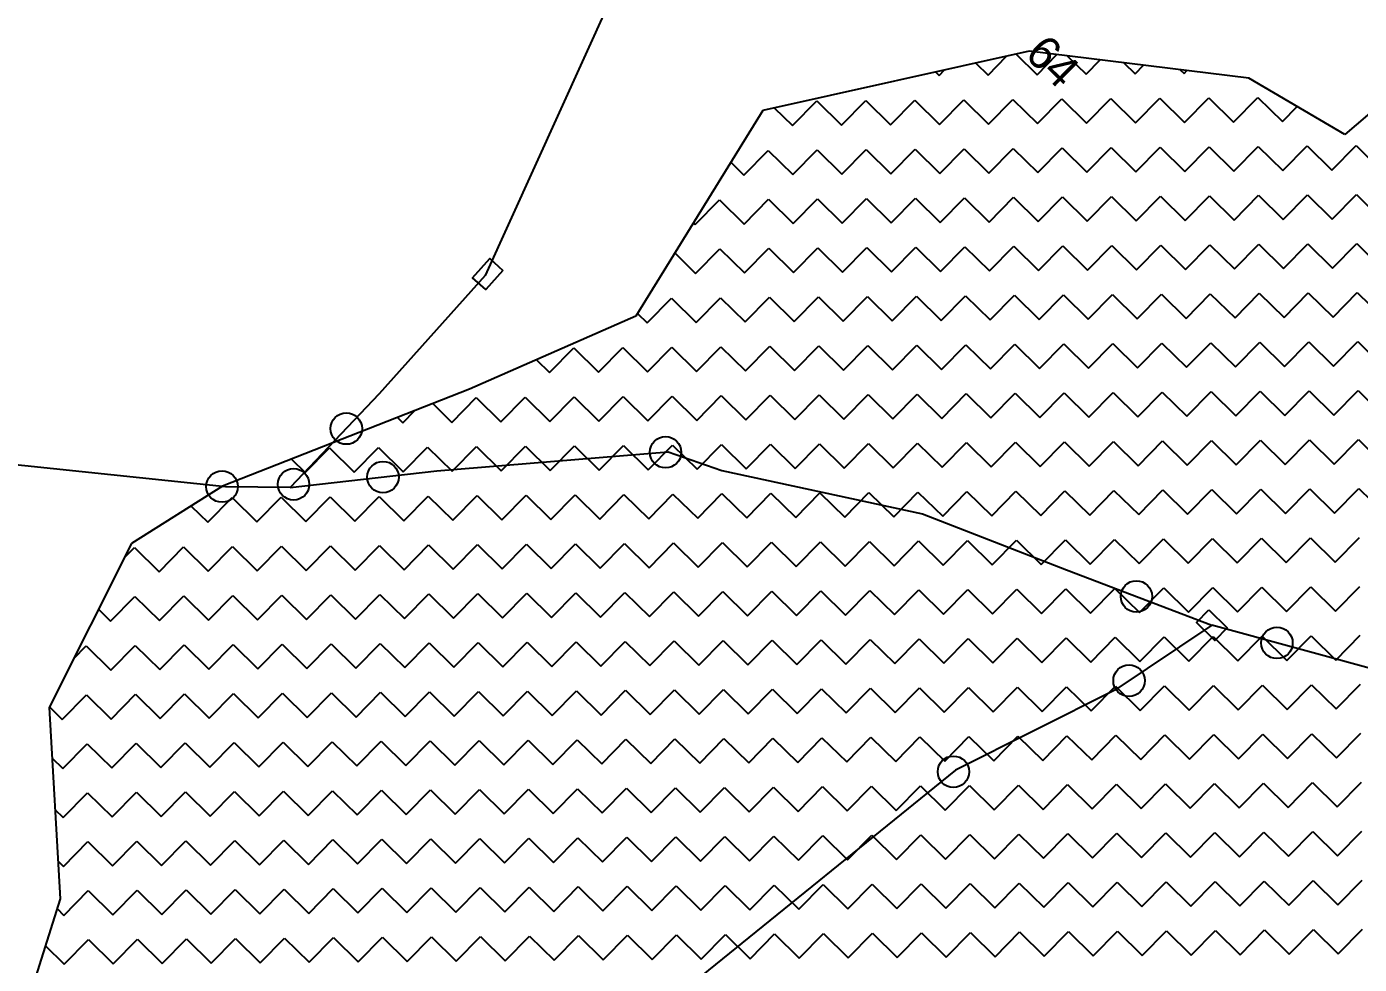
# Model space of a CAD drawing. Header units: metres. Extents: x 342804 to 346854, y 1762918 to 1765966.
# Drawn here: x 345202.7 to 345562.5, y 1764659.6 to 1764912.9 of the extents above; entities that cross this region are included whole.
import ezdxf

# ---------------------------------------------------------------- set-up
doc = ezdxf.new("R2010")
doc.units = ezdxf.units.M
doc.header["$MEASUREMENT"] = 0
for name, color, linetype in [('POLY_HATCH', 12, 'Continuous'), ('POLY_PARCEL', 6, 'Continuous'), ('TEXT_PARCEL', 7, 'Continuous')]:
    doc.layers.add(name, color=color, linetype=linetype)
doc.styles.add('TEXT_MAP', font='')
doc.styles.get('TEXT_MAP').set_extended_font_data('Kruti Dev 050')

msp = doc.modelspace()

# ---------------------------------------------------------------- linework, layer by layer
for points in [[(345331.29, 1764847.04), (345326.65, 1764841.87), (345323.08, 1764845.08), (345327.71, 1764850.25)], [(345521.91, 1764755.36), (345526.86, 1764750.49), (345523.49, 1764747.07), (345518.54, 1764751.94)]]:
    msp.add_lwpolyline(points, close=True)
for centre in [(345288.98, 1764804.32), (345375.18, 1764797.94), (345298.88, 1764791.21), (345255.43, 1764788.66), (345274.74, 1764789.28), (345502.34, 1764758.97), (345540.27, 1764746.43), (345500.35, 1764736.24), (345452.93, 1764711.62)]:
    msp.add_circle(centre, 4.25)
at = {"layer": 'POLY_HATCH'}
for p, q in [((345590.54, 1764911.02), (345558.59, 1764883.73)), ((345473.4, 1764906.27), (345401.42, 1764890.28)), ((345532.7, 1764898.99), (345473.4, 1764906.27)), ((345558.59, 1764883.73), (345532.7, 1764898.99)), ((345401.42, 1764890.28), (345367.15, 1764834.65)), ((345367.15, 1764834.65), (345322.25, 1764815)), ((345322.25, 1764815), (345255.52, 1764788.74)), ((345255.52, 1764788.74), (345231.02, 1764773.26)), ((345231.02, 1764773.26), (345208.73, 1764728.98)), ((345208.73, 1764728.98), (345211.71, 1764677.33)), ((345211.71, 1764677.33), (345197.61, 1764632.48))]:
    msp.add_line(p, q, dxfattribs=at)
at = {"layer": 'POLY_HATCH', "linetype": 'Continuous'}
for p, q in [((345462.27, 1764899.81), (345467.29, 1764904.92)), ((345469.84, 1764905.48), (345475.5, 1764899.92)), ((345475.5, 1764899.92), (345480.85, 1764905.36)), ((345483.66, 1764905.01), (345488.73, 1764900.03)), ((345488.73, 1764900.03), (345492.56, 1764903.92)), ((345448.08, 1764900.65), (345449.04, 1764899.7)), ((345449.04, 1764899.7), (345450.5, 1764901.19)), ((345458.96, 1764903.07), (345462.27, 1764899.81)), ((345498.91, 1764903.14), (345501.96, 1764900.14)), ((345501.96, 1764900.14), (345504.27, 1764902.48)), ((345514.15, 1764901.27), (345515.19, 1764900.25)), ((345515.19, 1764900.25), (345515.98, 1764901.05)), ((345409.46, 1764886.15), (345416.02, 1764892.82)), ((345416.02, 1764892.82), (345422.69, 1764886.26)), ((345422.69, 1764886.26), (345429.25, 1764892.93)), ((345429.25, 1764892.93), (345435.92, 1764886.36)), ((345435.92, 1764886.36), (345442.48, 1764893.03)), ((345442.48, 1764893.03), (345449.15, 1764886.47)), ((345449.15, 1764886.47), (345455.71, 1764893.14)), ((345455.71, 1764893.14), (345462.38, 1764886.58)), ((345462.38, 1764886.58), (345468.94, 1764893.25)), ((345468.94, 1764893.25), (345475.61, 1764886.69)), ((345475.61, 1764886.69), (345482.17, 1764893.36)), ((345482.17, 1764893.36), (345488.84, 1764886.8)), ((345488.84, 1764886.8), (345495.4, 1764893.47)), ((345495.4, 1764893.47), (345502.07, 1764886.91)), ((345502.07, 1764886.91), (345508.63, 1764893.58)), ((345508.63, 1764893.58), (345515.3, 1764887.02)), ((345515.3, 1764887.02), (345521.86, 1764893.68)), ((345521.86, 1764893.68), (345528.53, 1764887.12)), ((345528.53, 1764887.12), (345535.09, 1764893.79)), ((345535.09, 1764893.79), (345541.76, 1764887.23)), ((345404.55, 1764890.98), (345409.46, 1764886.15)), ((345541.76, 1764887.23), (345545.76, 1764891.3)), ((345396.34, 1764872.81), (345402.9, 1764879.48)), ((345402.9, 1764879.48), (345409.57, 1764872.92)), ((345409.57, 1764872.92), (345416.13, 1764879.59)), ((345416.13, 1764879.59), (345422.8, 1764873.03)), ((345422.8, 1764873.03), (345429.36, 1764879.7)), ((345429.36, 1764879.7), (345436.03, 1764873.13)), ((345436.03, 1764873.13), (345442.59, 1764879.8)), ((345442.59, 1764879.8), (345449.26, 1764873.24)), ((345449.26, 1764873.24), (345455.82, 1764879.91)), ((345455.82, 1764879.91), (345462.49, 1764873.35)), ((345462.49, 1764873.35), (345469.05, 1764880.02)), ((345469.05, 1764880.02), (345475.72, 1764873.46)), ((345475.72, 1764873.46), (345482.28, 1764880.13)), ((345482.28, 1764880.13), (345488.95, 1764873.57)), ((345488.95, 1764873.57), (345495.51, 1764880.24)), ((345495.51, 1764880.24), (345502.18, 1764873.68)), ((345502.18, 1764873.68), (345508.74, 1764880.35)), ((345508.74, 1764880.35), (345515.41, 1764873.79)), ((345515.41, 1764873.79), (345521.97, 1764880.45)), ((345521.97, 1764880.45), (345528.64, 1764873.89)), ((345528.64, 1764873.89), (345535.2, 1764880.56)), ((345535.2, 1764880.56), (345541.87, 1764874)), ((345541.87, 1764874), (345548.43, 1764880.67)), ((345548.43, 1764880.67), (345555.1, 1764874.11)), ((345555.1, 1764874.11), (345561.66, 1764880.78)), ((345561.66, 1764880.78), (345568.33, 1764874.22)), ((345392.8, 1764876.29), (345396.34, 1764872.81)), ((345541.98, 1764860.77), (345548.54, 1764867.44)), ((345548.54, 1764867.44), (345555.21, 1764860.88)), ((345555.21, 1764860.88), (345561.77, 1764867.55)), ((345561.77, 1764867.55), (345568.44, 1764860.99)), ((345383.22, 1764859.47), (345389.78, 1764866.14)), ((345389.78, 1764866.14), (345396.45, 1764859.58)), ((345396.45, 1764859.58), (345403.01, 1764866.25)), ((345403.01, 1764866.25), (345409.68, 1764859.69)), ((345409.68, 1764859.69), (345416.24, 1764866.36)), ((345416.24, 1764866.36), (345422.91, 1764859.8)), ((345422.91, 1764859.8), (345429.47, 1764866.47)), ((345429.47, 1764866.47), (345436.14, 1764859.9)), ((345436.14, 1764859.9), (345442.7, 1764866.57)), ((345442.7, 1764866.57), (345449.37, 1764860.01)), ((345449.37, 1764860.01), (345455.93, 1764866.68)), ((345455.93, 1764866.68), (345462.6, 1764860.12)), ((345462.6, 1764860.12), (345469.16, 1764866.79)), ((345469.16, 1764866.79), (345475.83, 1764860.23)), ((345475.83, 1764860.23), (345482.39, 1764866.9)), ((345482.39, 1764866.9), (345489.06, 1764860.34)), ((345489.06, 1764860.34), (345495.62, 1764867.01)), ((345495.62, 1764867.01), (345502.29, 1764860.45)), ((345502.29, 1764860.45), (345508.85, 1764867.12)), ((345508.85, 1764867.12), (345515.52, 1764860.56)), ((345515.52, 1764860.56), (345522.08, 1764867.22)), ((345522.08, 1764867.22), (345528.75, 1764860.66)), ((345528.75, 1764860.66), (345535.31, 1764867.33)), ((345535.31, 1764867.33), (345541.98, 1764860.77)), ((345382.73, 1764859.95), (345383.22, 1764859.47)), ((345396.55, 1764846.35), (345403.11, 1764853.02)), ((345403.11, 1764853.02), (345409.78, 1764846.46)), ((345409.78, 1764846.46), (345416.34, 1764853.13)), ((345416.34, 1764853.13), (345423.01, 1764846.57)), ((345423.01, 1764846.57), (345429.57, 1764853.24)), ((345429.57, 1764853.24), (345436.24, 1764846.67)), ((345436.24, 1764846.67), (345442.8, 1764853.34)), ((345442.8, 1764853.34), (345449.47, 1764846.78)), ((345449.47, 1764846.78), (345456.03, 1764853.45)), ((345456.03, 1764853.45), (345462.7, 1764846.89)), ((345462.7, 1764846.89), (345469.26, 1764853.56)), ((345469.26, 1764853.56), (345475.93, 1764847)), ((345475.93, 1764847), (345482.49, 1764853.67)), ((345482.49, 1764853.67), (345489.16, 1764847.11)), ((345489.16, 1764847.11), (345495.73, 1764853.78)), ((345495.73, 1764853.78), (345502.39, 1764847.22)), ((345502.39, 1764847.22), (345508.96, 1764853.89)), ((345508.96, 1764853.89), (345515.62, 1764847.33)), ((345515.62, 1764847.33), (345522.19, 1764853.99)), ((345522.19, 1764853.99), (345528.85, 1764847.43)), ((345528.85, 1764847.43), (345535.42, 1764854.1)), ((345535.42, 1764854.1), (345542.08, 1764847.54)), ((345542.08, 1764847.54), (345548.65, 1764854.21)), ((345548.65, 1764854.21), (345555.31, 1764847.65)), ((345555.31, 1764847.65), (345561.88, 1764854.32)), ((345561.88, 1764854.32), (345568.54, 1764847.76)), ((345377.7, 1764851.77), (345383.32, 1764846.24)), ((345383.32, 1764846.24), (345389.88, 1764852.91)), ((345389.88, 1764852.91), (345396.55, 1764846.35)), ((345370.2, 1764832.9), (345376.76, 1764839.57)), ((345376.76, 1764839.57), (345383.43, 1764833.01)), ((345383.43, 1764833.01), (345389.99, 1764839.68)), ((345389.99, 1764839.68), (345396.66, 1764833.12)), ((345396.66, 1764833.12), (345403.22, 1764839.79)), ((345403.22, 1764839.79), (345409.89, 1764833.23)), ((345409.89, 1764833.23), (345416.45, 1764839.9)), ((345416.45, 1764839.9), (345423.12, 1764833.34)), ((345423.12, 1764833.34), (345429.68, 1764840)), ((345429.68, 1764840), (345436.35, 1764833.44)), ((345436.35, 1764833.44), (345442.91, 1764840.11)), ((345442.91, 1764840.11), (345449.58, 1764833.55)), ((345449.58, 1764833.55), (345456.14, 1764840.22)), ((345456.14, 1764840.22), (345462.81, 1764833.66)), ((345462.81, 1764833.66), (345469.37, 1764840.33)), ((345469.37, 1764840.33), (345476.04, 1764833.77)), ((345476.04, 1764833.77), (345482.6, 1764840.44)), ((345482.6, 1764840.44), (345489.27, 1764833.88)), ((345489.27, 1764833.88), (345495.83, 1764840.55)), ((345495.83, 1764840.55), (345502.5, 1764833.99)), ((345502.5, 1764833.99), (345509.06, 1764840.66)), ((345509.06, 1764840.66), (345515.73, 1764834.1)), ((345515.73, 1764834.1), (345522.29, 1764840.76)), ((345522.29, 1764840.76), (345528.96, 1764834.2)), ((345528.96, 1764834.2), (345535.52, 1764840.87)), ((345535.52, 1764840.87), (345542.19, 1764834.31)), ((345542.19, 1764834.31), (345548.75, 1764840.98)), ((345548.75, 1764840.98), (345555.42, 1764834.42)), ((345555.42, 1764834.42), (345561.98, 1764841.09)), ((345561.98, 1764841.09), (345568.65, 1764834.53)), ((345367.63, 1764835.43), (345370.2, 1764832.9)), ((345555.53, 1764821.19), (345562.09, 1764827.86)), ((345562.09, 1764827.86), (345568.76, 1764821.3)), ((345343.85, 1764819.45), (345350.41, 1764826.12)), ((345350.41, 1764826.12), (345357.08, 1764819.56)), ((345357.08, 1764819.56), (345363.64, 1764826.23)), ((345363.64, 1764826.23), (345370.31, 1764819.67)), ((345370.31, 1764819.67), (345376.87, 1764826.34)), ((345376.87, 1764826.34), (345383.54, 1764819.78)), ((345383.54, 1764819.78), (345390.1, 1764826.45)), ((345390.1, 1764826.45), (345396.77, 1764819.89)), ((345396.77, 1764819.89), (345403.33, 1764826.56)), ((345403.33, 1764826.56), (345410, 1764820)), ((345410, 1764820), (345416.56, 1764826.67)), ((345416.56, 1764826.67), (345423.23, 1764820.11)), ((345423.23, 1764820.11), (345429.79, 1764826.77)), ((345429.79, 1764826.77), (345436.46, 1764820.21)), ((345436.46, 1764820.21), (345443.02, 1764826.88)), ((345443.02, 1764826.88), (345449.69, 1764820.32)), ((345449.69, 1764820.32), (345456.25, 1764826.99)), ((345456.25, 1764826.99), (345462.92, 1764820.43)), ((345462.92, 1764820.43), (345469.48, 1764827.1)), ((345469.48, 1764827.1), (345476.15, 1764820.54)), ((345476.15, 1764820.54), (345482.71, 1764827.21)), ((345482.71, 1764827.21), (345489.38, 1764820.65)), ((345489.38, 1764820.65), (345495.94, 1764827.32)), ((345495.94, 1764827.32), (345502.61, 1764820.76)), ((345502.61, 1764820.76), (345509.17, 1764827.43)), ((345509.17, 1764827.43), (345515.84, 1764820.87)), ((345515.84, 1764820.87), (345522.4, 1764827.53)), ((345522.4, 1764827.53), (345529.07, 1764820.97)), ((345529.07, 1764820.97), (345535.63, 1764827.64)), ((345535.63, 1764827.64), (345542.3, 1764821.08)), ((345542.3, 1764821.08), (345548.86, 1764827.75)), ((345548.86, 1764827.75), (345555.53, 1764821.19)), ((345340.34, 1764822.91), (345343.85, 1764819.45)), ((345410.11, 1764806.77), (345416.67, 1764813.44)), ((345416.67, 1764813.44), (345423.34, 1764806.88)), ((345423.34, 1764806.88), (345429.9, 1764813.54)), ((345429.9, 1764813.54), (345436.57, 1764806.98)), ((345436.57, 1764806.98), (345443.13, 1764813.65)), ((345443.13, 1764813.65), (345449.8, 1764807.09)), ((345449.8, 1764807.09), (345456.36, 1764813.76)), ((345456.36, 1764813.76), (345463.03, 1764807.2)), ((345463.03, 1764807.2), (345469.59, 1764813.87)), ((345469.59, 1764813.87), (345476.26, 1764807.31)), ((345476.26, 1764807.31), (345482.82, 1764813.98)), ((345482.82, 1764813.98), (345489.49, 1764807.42)), ((345489.49, 1764807.42), (345496.05, 1764814.09)), ((345496.05, 1764814.09), (345502.72, 1764807.53)), ((345502.72, 1764807.53), (345509.28, 1764814.2)), ((345509.28, 1764814.2), (345515.95, 1764807.64)), ((345515.95, 1764807.64), (345522.51, 1764814.3)), ((345522.51, 1764814.3), (345529.18, 1764807.74)), ((345529.18, 1764807.74), (345535.74, 1764814.41)), ((345535.74, 1764814.41), (345542.41, 1764807.85)), ((345542.41, 1764807.85), (345548.97, 1764814.52)), ((345548.97, 1764814.52), (345555.64, 1764807.96)), ((345555.64, 1764807.96), (345562.2, 1764814.63)), ((345562.2, 1764814.63), (345568.87, 1764808.07)), ((345312.33, 1764811.09), (345317.5, 1764806.01)), ((345317.5, 1764806.01), (345324.06, 1764812.68)), ((345324.06, 1764812.68), (345330.73, 1764806.12)), ((345330.73, 1764806.12), (345337.29, 1764812.79)), ((345337.29, 1764812.79), (345343.96, 1764806.22)), ((345343.96, 1764806.22), (345350.52, 1764812.89)), ((345350.52, 1764812.89), (345357.19, 1764806.33)), ((345357.19, 1764806.33), (345363.75, 1764813)), ((345363.75, 1764813), (345370.42, 1764806.44)), ((345370.42, 1764806.44), (345376.98, 1764813.11)), ((345376.98, 1764813.11), (345383.65, 1764806.55)), ((345383.65, 1764806.55), (345390.21, 1764813.22)), ((345390.21, 1764813.22), (345396.88, 1764806.66)), ((345396.88, 1764806.66), (345403.44, 1764813.33)), ((345403.44, 1764813.33), (345410.11, 1764806.77)), ((345302.8, 1764807.34), (345304.27, 1764805.9)), ((345304.27, 1764805.9), (345307.51, 1764809.2)), ((345277.92, 1764792.45), (345284.48, 1764799.12)), ((345284.48, 1764799.12), (345291.15, 1764792.56)), ((345291.15, 1764792.56), (345297.71, 1764799.23)), ((345297.71, 1764799.23), (345304.38, 1764792.67)), ((345304.38, 1764792.67), (345310.94, 1764799.34)), ((345310.94, 1764799.34), (345317.61, 1764792.78)), ((345317.61, 1764792.78), (345324.17, 1764799.45)), ((345324.17, 1764799.45), (345330.84, 1764792.89)), ((345330.84, 1764792.89), (345337.4, 1764799.55)), ((345337.4, 1764799.55), (345344.07, 1764792.99)), ((345344.07, 1764792.99), (345350.63, 1764799.66)), ((345350.63, 1764799.66), (345357.3, 1764793.1)), ((345357.3, 1764793.1), (345363.86, 1764799.77)), ((345363.86, 1764799.77), (345370.53, 1764793.21)), ((345370.53, 1764793.21), (345377.09, 1764799.88)), ((345377.09, 1764799.88), (345383.76, 1764793.32)), ((345383.76, 1764793.32), (345390.32, 1764799.99)), ((345390.32, 1764799.99), (345396.99, 1764793.43)), ((345396.99, 1764793.43), (345403.55, 1764800.1)), ((345403.55, 1764800.1), (345410.22, 1764793.54)), ((345410.22, 1764793.54), (345416.78, 1764800.21)), ((345416.78, 1764800.21), (345423.45, 1764793.65)), ((345423.45, 1764793.65), (345430.01, 1764800.31)), ((345430.01, 1764800.31), (345436.68, 1764793.75)), ((345436.68, 1764793.75), (345443.24, 1764800.42)), ((345443.24, 1764800.42), (345449.91, 1764793.86)), ((345449.91, 1764793.86), (345456.47, 1764800.53)), ((345456.47, 1764800.53), (345463.14, 1764793.97)), ((345463.14, 1764793.97), (345469.7, 1764800.64)), ((345469.7, 1764800.64), (345476.37, 1764794.08)), ((345476.37, 1764794.08), (345482.93, 1764800.75)), ((345482.93, 1764800.75), (345489.6, 1764794.19)), ((345489.6, 1764794.19), (345496.16, 1764800.86)), ((345496.16, 1764800.86), (345502.83, 1764794.3)), ((345502.83, 1764794.3), (345509.39, 1764800.97)), ((345509.39, 1764800.97), (345516.06, 1764794.41)), ((345516.06, 1764794.41), (345522.62, 1764801.07)), ((345522.62, 1764801.07), (345529.29, 1764794.51)), ((345529.29, 1764794.51), (345535.85, 1764801.18)), ((345535.85, 1764801.18), (345542.52, 1764794.62)), ((345542.52, 1764794.62), (345549.08, 1764801.29)), ((345549.08, 1764801.29), (345555.75, 1764794.73)), ((345555.75, 1764794.73), (345562.31, 1764801.4)), ((345562.31, 1764801.4), (345568.98, 1764794.84)), ((345274.21, 1764796.1), (345277.92, 1764792.45)), ((345264.68, 1764792.35), (345264.69, 1764792.34)), ((345264.69, 1764792.34), (345264.69, 1764792.35)), ((345251.57, 1764779), (345258.13, 1764785.67)), ((345258.13, 1764785.67), (345264.8, 1764779.11)), ((345264.8, 1764779.11), (345271.36, 1764785.78)), ((345271.36, 1764785.78), (345278.03, 1764779.22)), ((345278.03, 1764779.22), (345284.59, 1764785.89)), ((345284.59, 1764785.89), (345291.26, 1764779.33)), ((345291.26, 1764779.33), (345297.82, 1764786)), ((345297.82, 1764786), (345304.49, 1764779.44)), ((345304.49, 1764779.44), (345311.05, 1764786.11)), ((345311.05, 1764786.11), (345317.72, 1764779.55)), ((345317.72, 1764779.55), (345324.28, 1764786.22)), ((345324.28, 1764786.22), (345330.95, 1764779.66)), ((345330.95, 1764779.66), (345337.51, 1764786.32)), ((345337.51, 1764786.32), (345344.18, 1764779.76)), ((345344.18, 1764779.76), (345350.74, 1764786.43)), ((345350.74, 1764786.43), (345357.41, 1764779.87)), ((345357.41, 1764779.87), (345363.97, 1764786.54)), ((345363.97, 1764786.54), (345370.64, 1764779.98)), ((345370.64, 1764779.98), (345377.2, 1764786.65)), ((345377.2, 1764786.65), (345383.87, 1764780.09)), ((345383.87, 1764780.09), (345390.43, 1764786.76)), ((345390.43, 1764786.76), (345397.1, 1764780.2)), ((345397.1, 1764780.2), (345403.66, 1764786.87)), ((345403.66, 1764786.87), (345410.33, 1764780.31)), ((345410.33, 1764780.31), (345416.89, 1764786.98)), ((345416.89, 1764786.98), (345423.56, 1764780.42)), ((345423.56, 1764780.42), (345430.12, 1764787.08)), ((345430.12, 1764787.08), (345436.79, 1764780.52)), ((345436.79, 1764780.52), (345443.35, 1764787.19)), ((345443.35, 1764787.19), (345450.02, 1764780.63)), ((345450.02, 1764780.63), (345456.58, 1764787.3)), ((345456.58, 1764787.3), (345463.25, 1764780.74)), ((345463.25, 1764780.74), (345469.81, 1764787.41)), ((345469.81, 1764787.41), (345476.48, 1764780.85)), ((345476.48, 1764780.85), (345483.04, 1764787.52)), ((345483.04, 1764787.52), (345489.71, 1764780.96)), ((345489.71, 1764780.96), (345496.27, 1764787.63)), ((345496.27, 1764787.63), (345502.94, 1764781.07)), ((345502.94, 1764781.07), (345509.5, 1764787.74)), ((345509.5, 1764787.74), (345516.17, 1764781.18)), ((345516.17, 1764781.18), (345522.73, 1764787.84)), ((345522.73, 1764787.84), (345529.4, 1764781.28)), ((345529.4, 1764781.28), (345535.96, 1764787.95)), ((345535.96, 1764787.95), (345542.63, 1764781.39)), ((345542.63, 1764781.39), (345549.19, 1764788.06)), ((345549.19, 1764788.06), (345555.86, 1764781.5)), ((345555.86, 1764781.5), (345562.42, 1764788.17)), ((345562.42, 1764788.17), (345569.09, 1764781.61)), ((345247.09, 1764783.41), (345251.57, 1764779)), ((345423.67, 1764767.19), (345430.23, 1764773.85)), ((345430.23, 1764773.85), (345436.9, 1764767.29)), ((345436.9, 1764767.29), (345443.46, 1764773.96)), ((345443.46, 1764773.96), (345450.13, 1764767.4)), ((345450.13, 1764767.4), (345456.69, 1764774.07)), ((345456.69, 1764774.07), (345463.36, 1764767.51)), ((345463.36, 1764767.51), (345469.92, 1764774.18)), ((345469.92, 1764774.18), (345476.59, 1764767.62)), ((345476.59, 1764767.62), (345483.15, 1764774.29)), ((345483.15, 1764774.29), (345489.82, 1764767.73)), ((345489.82, 1764767.73), (345496.38, 1764774.4)), ((345496.38, 1764774.4), (345503.05, 1764767.84)), ((345503.05, 1764767.84), (345509.61, 1764774.51)), ((345509.61, 1764774.51), (345516.28, 1764767.95)), ((345516.28, 1764767.95), (345522.84, 1764774.61)), ((345522.84, 1764774.61), (345529.51, 1764768.05)), ((345529.51, 1764768.05), (345536.07, 1764774.72)), ((345536.07, 1764774.72), (345542.74, 1764768.16)), ((345542.74, 1764768.16), (345549.3, 1764774.83)), ((345549.3, 1764774.83), (345555.97, 1764768.27)), ((345555.97, 1764768.27), (345562.53, 1764774.94)), ((345229.17, 1764769.57), (345231.77, 1764772.23)), ((345231.77, 1764772.23), (345238.44, 1764765.67)), ((345238.44, 1764765.67), (345245, 1764772.34)), ((345245, 1764772.34), (345251.67, 1764765.77)), ((345251.67, 1764765.77), (345258.23, 1764772.44)), ((345258.23, 1764772.44), (345264.9, 1764765.88)), ((345264.9, 1764765.88), (345271.47, 1764772.55)), ((345271.47, 1764772.55), (345278.13, 1764765.99)), ((345278.13, 1764765.99), (345284.7, 1764772.66)), ((345284.7, 1764772.66), (345291.36, 1764766.1)), ((345291.36, 1764766.1), (345297.93, 1764772.77)), ((345297.93, 1764772.77), (345304.59, 1764766.21)), ((345304.59, 1764766.21), (345311.16, 1764772.88)), ((345311.16, 1764772.88), (345317.82, 1764766.32)), ((345317.82, 1764766.32), (345324.39, 1764772.99)), ((345324.39, 1764772.99), (345331.05, 1764766.43)), ((345331.05, 1764766.43), (345337.62, 1764773.09)), ((345337.62, 1764773.09), (345344.28, 1764766.53)), ((345344.28, 1764766.53), (345350.85, 1764773.2)), ((345350.85, 1764773.2), (345357.51, 1764766.64)), ((345357.51, 1764766.64), (345364.08, 1764773.31)), ((345364.08, 1764773.31), (345370.74, 1764766.75)), ((345370.74, 1764766.75), (345377.31, 1764773.42)), ((345377.31, 1764773.42), (345383.97, 1764766.86)), ((345383.97, 1764766.86), (345390.54, 1764773.53)), ((345390.54, 1764773.53), (345397.2, 1764766.97)), ((345397.2, 1764766.97), (345403.77, 1764773.64)), ((345403.77, 1764773.64), (345410.44, 1764767.08)), ((345410.44, 1764767.08), (345417, 1764773.75)), ((345417, 1764773.75), (345423.67, 1764767.19)), ((345278.24, 1764752.76), (345284.8, 1764759.43)), ((345284.8, 1764759.43), (345291.47, 1764752.87)), ((345291.47, 1764752.87), (345298.03, 1764759.54)), ((345298.03, 1764759.54), (345304.7, 1764752.98)), ((345304.7, 1764752.98), (345311.26, 1764759.65)), ((345311.26, 1764759.65), (345317.93, 1764753.09)), ((345317.93, 1764753.09), (345324.49, 1764759.76)), ((345324.49, 1764759.76), (345331.16, 1764753.2)), ((345331.16, 1764753.2), (345337.72, 1764759.86)), ((345337.72, 1764759.86), (345344.39, 1764753.3)), ((345344.39, 1764753.3), (345350.95, 1764759.97)), ((345350.95, 1764759.97), (345357.62, 1764753.41)), ((345357.62, 1764753.41), (345364.18, 1764760.08)), ((345364.18, 1764760.08), (345370.85, 1764753.52)), ((345370.85, 1764753.52), (345377.41, 1764760.19)), ((345377.41, 1764760.19), (345384.08, 1764753.63)), ((345384.08, 1764753.63), (345390.64, 1764760.3)), ((345390.64, 1764760.3), (345397.31, 1764753.74)), ((345397.31, 1764753.74), (345403.87, 1764760.41)), ((345403.87, 1764760.41), (345410.54, 1764753.85)), ((345410.54, 1764753.85), (345417.1, 1764760.52)), ((345417.1, 1764760.52), (345423.77, 1764753.96)), ((345423.77, 1764753.96), (345430.33, 1764760.62)), ((345430.33, 1764760.62), (345437, 1764754.06)), ((345437, 1764754.06), (345443.56, 1764760.73)), ((345443.56, 1764760.73), (345450.23, 1764754.17)), ((345450.23, 1764754.17), (345456.79, 1764760.84)), ((345456.79, 1764760.84), (345463.46, 1764754.28)), ((345463.46, 1764754.28), (345470.02, 1764760.95)), ((345470.02, 1764760.95), (345476.69, 1764754.39)), ((345476.69, 1764754.39), (345483.25, 1764761.06)), ((345483.25, 1764761.06), (345489.92, 1764754.5)), ((345489.92, 1764754.5), (345496.48, 1764761.17)), ((345496.48, 1764761.17), (345503.15, 1764754.61)), ((345503.15, 1764754.61), (345509.71, 1764761.28)), ((345509.71, 1764761.28), (345516.38, 1764754.71)), ((345516.38, 1764754.71), (345522.94, 1764761.38)), ((345522.94, 1764761.38), (345529.61, 1764754.82)), ((345529.61, 1764754.82), (345536.17, 1764761.49)), ((345536.17, 1764761.49), (345542.84, 1764754.93)), ((345542.84, 1764754.93), (345549.41, 1764761.6)), ((345549.41, 1764761.6), (345556.07, 1764755.04)), ((345556.07, 1764755.04), (345562.64, 1764761.71)), ((345225.32, 1764752.33), (345231.88, 1764759)), ((345231.88, 1764759), (345238.55, 1764752.44)), ((345238.55, 1764752.44), (345245.11, 1764759.11)), ((345245.11, 1764759.11), (345251.78, 1764752.54)), ((345251.78, 1764752.54), (345258.34, 1764759.21)), ((345258.34, 1764759.21), (345265.01, 1764752.65)), ((345265.01, 1764752.65), (345271.57, 1764759.32)), ((345271.57, 1764759.32), (345278.24, 1764752.76)), ((345222.09, 1764755.51), (345225.32, 1764752.33)), ((345215.41, 1764742.25), (345218.76, 1764745.66)), ((345218.76, 1764745.66), (345225.43, 1764739.1)), ((345225.43, 1764739.1), (345231.99, 1764745.77)), ((345231.99, 1764745.77), (345238.66, 1764739.21)), ((345238.66, 1764739.21), (345245.22, 1764745.87)), ((345245.22, 1764745.87), (345251.89, 1764739.31)), ((345251.89, 1764739.31), (345258.45, 1764745.98)), ((345258.45, 1764745.98), (345265.12, 1764739.42)), ((345265.12, 1764739.42), (345271.68, 1764746.09)), ((345271.68, 1764746.09), (345278.35, 1764739.53)), ((345278.35, 1764739.53), (345284.91, 1764746.2)), ((345284.91, 1764746.2), (345291.58, 1764739.64)), ((345291.58, 1764739.64), (345298.14, 1764746.31)), ((345298.14, 1764746.31), (345304.81, 1764739.75)), ((345304.81, 1764739.75), (345311.37, 1764746.42)), ((345311.37, 1764746.42), (345318.04, 1764739.86)), ((345318.04, 1764739.86), (345324.6, 1764746.53)), ((345324.6, 1764746.53), (345331.27, 1764739.97)), ((345331.27, 1764739.97), (345337.83, 1764746.63)), ((345337.83, 1764746.63), (345344.5, 1764740.07)), ((345344.5, 1764740.07), (345351.06, 1764746.74)), ((345351.06, 1764746.74), (345357.73, 1764740.18)), ((345357.73, 1764740.18), (345364.29, 1764746.85)), ((345364.29, 1764746.85), (345370.96, 1764740.29)), ((345370.96, 1764740.29), (345377.52, 1764746.96)), ((345377.52, 1764746.96), (345384.19, 1764740.4)), ((345384.19, 1764740.4), (345390.75, 1764747.07)), ((345390.75, 1764747.07), (345397.42, 1764740.51)), ((345397.42, 1764740.51), (345403.98, 1764747.18)), ((345403.98, 1764747.18), (345410.65, 1764740.62)), ((345410.65, 1764740.62), (345417.21, 1764747.29)), ((345417.21, 1764747.29), (345423.88, 1764740.73)), ((345423.88, 1764740.73), (345430.44, 1764747.39)), ((345430.44, 1764747.39), (345437.11, 1764740.83)), ((345437.11, 1764740.83), (345443.67, 1764747.5)), ((345443.67, 1764747.5), (345450.34, 1764740.94)), ((345450.34, 1764740.94), (345456.9, 1764747.61)), ((345456.9, 1764747.61), (345463.57, 1764741.05)), ((345463.57, 1764741.05), (345470.13, 1764747.72)), ((345470.13, 1764747.72), (345476.8, 1764741.16)), ((345476.8, 1764741.16), (345483.36, 1764747.83)), ((345483.36, 1764747.83), (345490.03, 1764741.27)), ((345490.03, 1764741.27), (345496.59, 1764747.94)), ((345496.59, 1764747.94), (345503.26, 1764741.38)), ((345503.26, 1764741.38), (345509.82, 1764748.05)), ((345509.82, 1764748.05), (345516.49, 1764741.48)), ((345516.49, 1764741.48), (345523.05, 1764748.15)), ((345523.05, 1764748.15), (345529.72, 1764741.59)), ((345529.72, 1764741.59), (345536.28, 1764748.26)), ((345536.28, 1764748.26), (345542.95, 1764741.7)), ((345542.95, 1764741.7), (345549.51, 1764748.37)), ((345549.51, 1764748.37), (345556.18, 1764741.81)), ((345556.18, 1764741.81), (345562.74, 1764748.48)), ((345437.22, 1764727.6), (345443.78, 1764734.27)), ((345443.78, 1764734.27), (345450.45, 1764727.71)), ((345450.45, 1764727.71), (345457.01, 1764734.38)), ((345457.01, 1764734.38), (345463.68, 1764727.82)), ((345463.68, 1764727.82), (345470.24, 1764734.49)), ((345470.24, 1764734.49), (345476.91, 1764727.93)), ((345476.91, 1764727.93), (345483.47, 1764734.6)), ((345483.47, 1764734.6), (345490.14, 1764728.04)), ((345490.14, 1764728.04), (345496.7, 1764734.71)), ((345496.7, 1764734.71), (345503.37, 1764728.15)), ((345503.37, 1764728.15), (345509.93, 1764734.82)), ((345509.93, 1764734.82), (345516.6, 1764728.25)), ((345516.6, 1764728.25), (345523.16, 1764734.92)), ((345523.16, 1764734.92), (345529.83, 1764728.36)), ((345529.83, 1764728.36), (345536.39, 1764735.03)), ((345536.39, 1764735.03), (345543.06, 1764728.47)), ((345543.06, 1764728.47), (345549.62, 1764735.14)), ((345549.62, 1764735.14), (345556.29, 1764728.58)), ((345556.29, 1764728.58), (345562.85, 1764735.25)), ((345212.31, 1764725.76), (345218.87, 1764732.43)), ((345218.87, 1764732.43), (345225.54, 1764725.87)), ((345225.54, 1764725.87), (345232.1, 1764732.54)), ((345232.1, 1764732.54), (345238.77, 1764725.98)), ((345238.77, 1764725.98), (345245.33, 1764732.64)), ((345245.33, 1764732.64), (345252, 1764726.08)), ((345252, 1764726.08), (345258.56, 1764732.75)), ((345258.56, 1764732.75), (345265.23, 1764726.19)), ((345265.23, 1764726.19), (345271.79, 1764732.86)), ((345271.79, 1764732.86), (345278.46, 1764726.3)), ((345278.46, 1764726.3), (345285.02, 1764732.97)), ((345285.02, 1764732.97), (345291.69, 1764726.41)), ((345291.69, 1764726.41), (345298.25, 1764733.08)), ((345298.25, 1764733.08), (345304.92, 1764726.52)), ((345304.92, 1764726.52), (345311.48, 1764733.19)), ((345311.48, 1764733.19), (345318.15, 1764726.63)), ((345318.15, 1764726.63), (345324.71, 1764733.3)), ((345324.71, 1764733.3), (345331.38, 1764726.74)), ((345331.38, 1764726.74), (345337.94, 1764733.4)), ((345337.94, 1764733.4), (345344.61, 1764726.84)), ((345344.61, 1764726.84), (345351.17, 1764733.51)), ((345351.17, 1764733.51), (345357.84, 1764726.95)), ((345357.84, 1764726.95), (345364.4, 1764733.62)), ((345364.4, 1764733.62), (345371.07, 1764727.06)), ((345371.07, 1764727.06), (345377.63, 1764733.73)), ((345377.63, 1764733.73), (345384.3, 1764727.17)), ((345384.3, 1764727.17), (345390.86, 1764733.84)), ((345390.86, 1764733.84), (345397.53, 1764727.28)), ((345397.53, 1764727.28), (345404.09, 1764733.95)), ((345404.09, 1764733.95), (345410.76, 1764727.39)), ((345410.76, 1764727.39), (345417.32, 1764734.06)), ((345417.32, 1764734.06), (345423.99, 1764727.5)), ((345423.99, 1764727.5), (345430.55, 1764734.16)), ((345430.55, 1764734.16), (345437.22, 1764727.6)), ((345208.83, 1764729.18), (345212.31, 1764725.76)), ((345291.8, 1764713.18), (345298.36, 1764719.85)), ((345298.36, 1764719.85), (345305.03, 1764713.29)), ((345305.03, 1764713.29), (345311.59, 1764719.96)), ((345311.59, 1764719.96), (345318.26, 1764713.4)), ((345318.26, 1764713.4), (345324.82, 1764720.07)), ((345324.82, 1764720.07), (345331.49, 1764713.51)), ((345331.49, 1764713.51), (345338.05, 1764720.17)), ((345338.05, 1764720.17), (345344.72, 1764713.61)), ((345344.72, 1764713.61), (345351.28, 1764720.28)), ((345351.28, 1764720.28), (345357.95, 1764713.72)), ((345357.95, 1764713.72), (345364.51, 1764720.39)), ((345364.51, 1764720.39), (345371.18, 1764713.83)), ((345371.18, 1764713.83), (345377.74, 1764720.5)), ((345377.74, 1764720.5), (345384.41, 1764713.94)), ((345384.41, 1764713.94), (345390.97, 1764720.61)), ((345390.97, 1764720.61), (345397.64, 1764714.05)), ((345397.64, 1764714.05), (345404.2, 1764720.72)), ((345404.2, 1764720.72), (345410.87, 1764714.16)), ((345410.87, 1764714.16), (345417.43, 1764720.83)), ((345417.43, 1764720.83), (345424.1, 1764714.27)), ((345424.1, 1764714.27), (345430.66, 1764720.93)), ((345430.66, 1764720.93), (345437.33, 1764714.37)), ((345437.33, 1764714.37), (345443.89, 1764721.04)), ((345443.89, 1764721.04), (345450.56, 1764714.48)), ((345450.56, 1764714.48), (345457.12, 1764721.15)), ((345457.12, 1764721.15), (345463.79, 1764714.59)), ((345463.79, 1764714.59), (345470.35, 1764721.26)), ((345470.35, 1764721.26), (345477.02, 1764714.7)), ((345477.02, 1764714.7), (345483.58, 1764721.37)), ((345483.58, 1764721.37), (345490.25, 1764714.81)), ((345490.25, 1764714.81), (345496.81, 1764721.48)), ((345496.81, 1764721.48), (345503.48, 1764714.92)), ((345503.48, 1764714.92), (345510.04, 1764721.59)), ((345510.04, 1764721.59), (345516.71, 1764715.02)), ((345516.71, 1764715.02), (345523.27, 1764721.69)), ((345523.27, 1764721.69), (345529.94, 1764715.13)), ((345529.94, 1764715.13), (345536.5, 1764721.8)), ((345536.5, 1764721.8), (345543.17, 1764715.24)), ((345543.17, 1764715.24), (345549.73, 1764721.91)), ((345549.73, 1764721.91), (345556.4, 1764715.35)), ((345556.4, 1764715.35), (345562.96, 1764722.02)), ((345212.42, 1764712.53), (345218.98, 1764719.2)), ((345218.98, 1764719.2), (345225.65, 1764712.64)), ((345225.65, 1764712.64), (345232.21, 1764719.31)), ((345232.21, 1764719.31), (345238.88, 1764712.75)), ((345238.88, 1764712.75), (345245.44, 1764719.41)), ((345245.44, 1764719.41), (345252.11, 1764712.85)), ((345252.11, 1764712.85), (345258.67, 1764719.52)), ((345258.67, 1764719.52), (345265.34, 1764712.96)), ((345265.34, 1764712.96), (345271.9, 1764719.63)), ((345271.9, 1764719.63), (345278.57, 1764713.07)), ((345278.57, 1764713.07), (345285.13, 1764719.74)), ((345285.13, 1764719.74), (345291.8, 1764713.18)), ((345209.51, 1764715.39), (345212.42, 1764712.53)), ((345212.53, 1764699.3), (345219.09, 1764705.97)), ((345219.09, 1764705.97), (345225.76, 1764699.41)), ((345225.76, 1764699.41), (345232.32, 1764706.08)), ((345232.32, 1764706.08), (345238.99, 1764699.52)), ((345238.99, 1764699.52), (345245.55, 1764706.18)), ((345245.55, 1764706.18), (345252.22, 1764699.62)), ((345252.22, 1764699.62), (345258.78, 1764706.29)), ((345258.78, 1764706.29), (345265.45, 1764699.73)), ((345265.45, 1764699.73), (345272.01, 1764706.4)), ((345272.01, 1764706.4), (345278.68, 1764699.84)), ((345278.68, 1764699.84), (345285.24, 1764706.51)), ((345285.24, 1764706.51), (345291.91, 1764699.95)), ((345291.91, 1764699.95), (345298.47, 1764706.62)), ((345298.47, 1764706.62), (345305.14, 1764700.06)), ((345305.14, 1764700.06), (345311.7, 1764706.73)), ((345311.7, 1764706.73), (345318.37, 1764700.17)), ((345318.37, 1764700.17), (345324.93, 1764706.84)), ((345324.93, 1764706.84), (345331.6, 1764700.28)), ((345331.6, 1764700.28), (345338.16, 1764706.94)), ((345338.16, 1764706.94), (345344.83, 1764700.38)), ((345344.83, 1764700.38), (345351.39, 1764707.05)), ((345351.39, 1764707.05), (345358.06, 1764700.49)), ((345358.06, 1764700.49), (345364.62, 1764707.16)), ((345364.62, 1764707.16), (345371.29, 1764700.6)), ((345371.29, 1764700.6), (345377.85, 1764707.27)), ((345377.85, 1764707.27), (345384.52, 1764700.71)), ((345384.52, 1764700.71), (345391.08, 1764707.38)), ((345391.08, 1764707.38), (345397.75, 1764700.82)), ((345397.75, 1764700.82), (345404.31, 1764707.49)), ((345404.31, 1764707.49), (345410.98, 1764700.93)), ((345410.98, 1764700.93), (345417.54, 1764707.6)), ((345417.54, 1764707.6), (345424.21, 1764701.03)), ((345424.21, 1764701.03), (345430.77, 1764707.7)), ((345430.77, 1764707.7), (345437.44, 1764701.14)), ((345437.44, 1764701.14), (345444, 1764707.81)), ((345444, 1764707.81), (345450.67, 1764701.25)), ((345450.67, 1764701.25), (345457.23, 1764707.92)), ((345457.23, 1764707.92), (345463.9, 1764701.36)), ((345463.9, 1764701.36), (345470.46, 1764708.03)), ((345470.46, 1764708.03), (345477.13, 1764701.47)), ((345477.13, 1764701.47), (345483.69, 1764708.14)), ((345483.69, 1764708.14), (345490.36, 1764701.58)), ((345490.36, 1764701.58), (345496.92, 1764708.25)), ((345496.92, 1764708.25), (345503.59, 1764701.69)), ((345503.59, 1764701.69), (345510.15, 1764708.36)), ((345510.15, 1764708.36), (345516.82, 1764701.79)), ((345516.82, 1764701.79), (345523.38, 1764708.46)), ((345523.38, 1764708.46), (345530.05, 1764701.9)), ((345530.05, 1764701.9), (345536.61, 1764708.57)), ((345536.61, 1764708.57), (345543.28, 1764702.01)), ((345543.28, 1764702.01), (345549.84, 1764708.68)), ((345549.84, 1764708.68), (345556.51, 1764702.12)), ((345556.51, 1764702.12), (345563.07, 1764708.79)), ((345210.32, 1764701.47), (345212.53, 1764699.3)), ((345450.78, 1764688.02), (345457.34, 1764694.69)), ((345457.34, 1764694.69), (345464.01, 1764688.13)), ((345464.01, 1764688.13), (345470.57, 1764694.8)), ((345470.57, 1764694.8), (345477.24, 1764688.24)), ((345477.24, 1764688.24), (345483.8, 1764694.91)), ((345483.8, 1764694.91), (345490.47, 1764688.35)), ((345490.47, 1764688.35), (345497.03, 1764695.02)), ((345497.03, 1764695.02), (345503.7, 1764688.46)), ((345503.7, 1764688.46), (345510.26, 1764695.13)), ((345510.26, 1764695.13), (345516.93, 1764688.56)), ((345516.93, 1764688.56), (345523.49, 1764695.23)), ((345523.49, 1764695.23), (345530.16, 1764688.67)), ((345530.16, 1764688.67), (345536.72, 1764695.34)), ((345536.72, 1764695.34), (345543.39, 1764688.78)), ((345543.39, 1764688.78), (345549.95, 1764695.45)), ((345549.95, 1764695.45), (345556.62, 1764688.89)), ((345556.62, 1764688.89), (345563.18, 1764695.56)), ((345212.64, 1764686.07), (345219.2, 1764692.74)), ((345219.2, 1764692.74), (345225.87, 1764686.18)), ((345225.87, 1764686.18), (345232.43, 1764692.85)), ((345232.43, 1764692.85), (345239.1, 1764686.29)), ((345239.1, 1764686.29), (345245.66, 1764692.95)), ((345245.66, 1764692.95), (345252.33, 1764686.39)), ((345252.33, 1764686.39), (345258.89, 1764693.06)), ((345258.89, 1764693.06), (345265.56, 1764686.5)), ((345265.56, 1764686.5), (345272.12, 1764693.17)), ((345272.12, 1764693.17), (345278.79, 1764686.61)), ((345278.79, 1764686.61), (345285.35, 1764693.28)), ((345285.35, 1764693.28), (345292.02, 1764686.72)), ((345292.02, 1764686.72), (345298.58, 1764693.39)), ((345298.58, 1764693.39), (345305.25, 1764686.83)), ((345305.25, 1764686.83), (345311.81, 1764693.5)), ((345311.81, 1764693.5), (345318.48, 1764686.94)), ((345318.48, 1764686.94), (345325.04, 1764693.61)), ((345325.04, 1764693.61), (345331.71, 1764687.05)), ((345331.71, 1764687.05), (345338.27, 1764693.71)), ((345338.27, 1764693.71), (345344.94, 1764687.15)), ((345344.94, 1764687.15), (345351.5, 1764693.82)), ((345351.5, 1764693.82), (345358.17, 1764687.26)), ((345358.17, 1764687.26), (345364.73, 1764693.93)), ((345364.73, 1764693.93), (345371.4, 1764687.37)), ((345371.4, 1764687.37), (345377.96, 1764694.04)), ((345377.96, 1764694.04), (345384.63, 1764687.48)), ((345384.63, 1764687.48), (345391.19, 1764694.15)), ((345391.19, 1764694.15), (345397.86, 1764687.59)), ((345397.86, 1764687.59), (345404.42, 1764694.26)), ((345404.42, 1764694.26), (345411.09, 1764687.7)), ((345411.09, 1764687.7), (345417.65, 1764694.37)), ((345417.65, 1764694.37), (345424.32, 1764687.8)), ((345424.32, 1764687.8), (345430.88, 1764694.47)), ((345430.88, 1764694.47), (345437.55, 1764687.91)), ((345437.55, 1764687.91), (345444.11, 1764694.58)), ((345444.11, 1764694.58), (345450.78, 1764688.02)), ((345211.12, 1764687.56), (345212.64, 1764686.07)), ((345305.35, 1764673.6), (345311.91, 1764680.27)), ((345311.91, 1764680.27), (345318.58, 1764673.71)), ((345318.58, 1764673.71), (345325.15, 1764680.38)), ((345325.15, 1764680.38), (345331.81, 1764673.82)), ((345331.81, 1764673.82), (345338.38, 1764680.48)), ((345338.38, 1764680.48), (345345.04, 1764673.92)), ((345345.04, 1764673.92), (345351.61, 1764680.59)), ((345351.61, 1764680.59), (345358.27, 1764674.03)), ((345358.27, 1764674.03), (345364.84, 1764680.7)), ((345364.84, 1764680.7), (345371.5, 1764674.14)), ((345371.5, 1764674.14), (345378.07, 1764680.81)), ((345378.07, 1764680.81), (345384.73, 1764674.25)), ((345384.73, 1764674.25), (345391.3, 1764680.92)), ((345391.3, 1764680.92), (345397.96, 1764674.36)), ((345397.96, 1764674.36), (345404.53, 1764681.03)), ((345404.53, 1764681.03), (345411.19, 1764674.47)), ((345411.19, 1764674.47), (345417.76, 1764681.14)), ((345417.76, 1764681.14), (345424.42, 1764674.57)), ((345424.42, 1764674.57), (345430.99, 1764681.24)), ((345430.99, 1764681.24), (345437.65, 1764674.68)), ((345437.65, 1764674.68), (345444.22, 1764681.35)), ((345444.22, 1764681.35), (345450.88, 1764674.79)), ((345450.88, 1764674.79), (345457.45, 1764681.46)), ((345457.45, 1764681.46), (345464.12, 1764674.9)), ((345464.12, 1764674.9), (345470.68, 1764681.57)), ((345470.68, 1764681.57), (345477.35, 1764675.01)), ((345477.35, 1764675.01), (345483.91, 1764681.68)), ((345483.91, 1764681.68), (345490.58, 1764675.12)), ((345490.58, 1764675.12), (345497.14, 1764681.79)), ((345497.14, 1764681.79), (345503.81, 1764675.23)), ((345503.81, 1764675.23), (345510.37, 1764681.9)), ((345510.37, 1764681.9), (345517.04, 1764675.33)), ((345517.04, 1764675.33), (345523.6, 1764682)), ((345523.6, 1764682), (345530.27, 1764675.44)), ((345530.27, 1764675.44), (345536.83, 1764682.11)), ((345536.83, 1764682.11), (345543.5, 1764675.55)), ((345543.5, 1764675.55), (345550.06, 1764682.22)), ((345550.06, 1764682.22), (345556.73, 1764675.66)), ((345556.73, 1764675.66), (345563.29, 1764682.33)), ((345212.74, 1764672.84), (345219.3, 1764679.51)), ((345219.3, 1764679.51), (345225.97, 1764672.95)), ((345225.97, 1764672.95), (345232.53, 1764679.62)), ((345232.53, 1764679.62), (345239.2, 1764673.06)), ((345239.2, 1764673.06), (345245.76, 1764679.72)), ((345245.76, 1764679.72), (345252.43, 1764673.16)), ((345252.43, 1764673.16), (345258.99, 1764679.83)), ((345258.99, 1764679.83), (345265.66, 1764673.27)), ((345265.66, 1764673.27), (345272.22, 1764679.94)), ((345272.22, 1764679.94), (345278.89, 1764673.38)), ((345278.89, 1764673.38), (345285.45, 1764680.05)), ((345285.45, 1764680.05), (345292.12, 1764673.49)), ((345292.12, 1764673.49), (345298.68, 1764680.16)), ((345298.68, 1764680.16), (345305.35, 1764673.6)), ((345210.88, 1764674.68), (345212.74, 1764672.84)), ((345212.85, 1764659.61), (345219.41, 1764666.28)), ((345219.41, 1764666.28), (345226.08, 1764659.72)), ((345226.08, 1764659.72), (345232.64, 1764666.39)), ((345232.64, 1764666.39), (345239.31, 1764659.83)), ((345239.31, 1764659.83), (345245.87, 1764666.49)), ((345245.87, 1764666.49), (345252.54, 1764659.93)), ((345252.54, 1764659.93), (345259.1, 1764666.6)), ((345259.1, 1764666.6), (345265.77, 1764660.04)), ((345265.77, 1764660.04), (345272.33, 1764666.71)), ((345272.33, 1764666.71), (345279, 1764660.15)), ((345279, 1764660.15), (345285.56, 1764666.82)), ((345285.56, 1764666.82), (345292.23, 1764660.26)), ((345292.23, 1764660.26), (345298.79, 1764666.93)), ((345298.79, 1764666.93), (345305.46, 1764660.37)), ((345305.46, 1764660.37), (345312.02, 1764667.04)), ((345312.02, 1764667.04), (345318.69, 1764660.48)), ((345318.69, 1764660.48), (345325.25, 1764667.15)), ((345325.25, 1764667.15), (345331.92, 1764660.58)), ((345331.92, 1764660.58), (345338.48, 1764667.25)), ((345338.48, 1764667.25), (345345.15, 1764660.69)), ((345345.15, 1764660.69), (345351.71, 1764667.36)), ((345351.71, 1764667.36), (345358.38, 1764660.8)), ((345358.38, 1764660.8), (345364.94, 1764667.47)), ((345364.94, 1764667.47), (345371.61, 1764660.91)), ((345371.61, 1764660.91), (345378.17, 1764667.58)), ((345378.17, 1764667.58), (345384.84, 1764661.02)), ((345384.84, 1764661.02), (345391.4, 1764667.69)), ((345391.4, 1764667.69), (345398.07, 1764661.13)), ((345398.07, 1764661.13), (345404.63, 1764667.8)), ((345404.63, 1764667.8), (345411.3, 1764661.24)), ((345411.3, 1764661.24), (345417.86, 1764667.91)), ((345417.86, 1764667.91), (345424.53, 1764661.34)), ((345424.53, 1764661.34), (345431.09, 1764668.01)), ((345431.09, 1764668.01), (345437.76, 1764661.45)), ((345437.76, 1764661.45), (345444.32, 1764668.12)), ((345444.32, 1764668.12), (345450.99, 1764661.56)), ((345450.99, 1764661.56), (345457.55, 1764668.23)), ((345457.55, 1764668.23), (345464.22, 1764661.67)), ((345464.22, 1764661.67), (345470.78, 1764668.34)), ((345470.78, 1764668.34), (345477.45, 1764661.78)), ((345477.45, 1764661.78), (345484.01, 1764668.45)), ((345484.01, 1764668.45), (345490.68, 1764661.89)), ((345490.68, 1764661.89), (345497.24, 1764668.56)), ((345497.24, 1764668.56), (345503.91, 1764662)), ((345503.91, 1764662), (345510.47, 1764668.67)), ((345510.47, 1764668.67), (345517.14, 1764662.1)), ((345517.14, 1764662.1), (345523.7, 1764668.77)), ((345523.7, 1764668.77), (345530.37, 1764662.21)), ((345530.37, 1764662.21), (345536.93, 1764668.88)), ((345536.93, 1764668.88), (345543.6, 1764662.32)), ((345543.6, 1764662.32), (345550.16, 1764668.99)), ((345550.16, 1764668.99), (345556.83, 1764662.43)), ((345556.83, 1764662.43), (345563.39, 1764669.1)), ((345207.72, 1764664.65), (345212.85, 1764659.61))]:
    msp.add_line(p, q, dxfattribs=at)
at = {"layer": 'POLY_PARCEL'}
for p, q in [((345359.81, 1764919.02), (345326.52, 1764845.66)), ((345326.52, 1764845.66), (345297.9, 1764813.73)), ((345297.9, 1764813.73), (345273.87, 1764788.37)), ((345256.33, 1764788.57), (345173.25, 1764797.27)), ((345313.47, 1764792.87), (345375.91, 1764798)), ((345375.91, 1764798), (345390.41, 1764792.98)), ((345273.87, 1764788.37), (345313.47, 1764792.87)), ((345390.41, 1764792.98), (345444.61, 1764781.26)), ((345273.87, 1764788.37), (345256.33, 1764788.57)), ((345444.61, 1764781.26), (345483.45, 1764766.16)), ((345483.45, 1764766.16), (345522.7, 1764751.21)), ((345522.7, 1764751.21), (345496.5, 1764733.66)), ((345570.48, 1764738.2), (345522.7, 1764751.21)), ((345496.5, 1764733.66), (345453.49, 1764712.08)), ((345453.49, 1764712.08), (345383.03, 1764654.98))]:
    msp.add_line(p, q, dxfattribs=at)

# ---------------------------------------------------------------- texts
at = {"layer": 'TEXT_PARCEL', "style": 'TEXT_MAP'}
msp.add_text('64', height=8.981, rotation=315.47, dxfattribs=at).set_placement((345471.87, 1764905.04))

doc.saveas('drawing.dxf')
